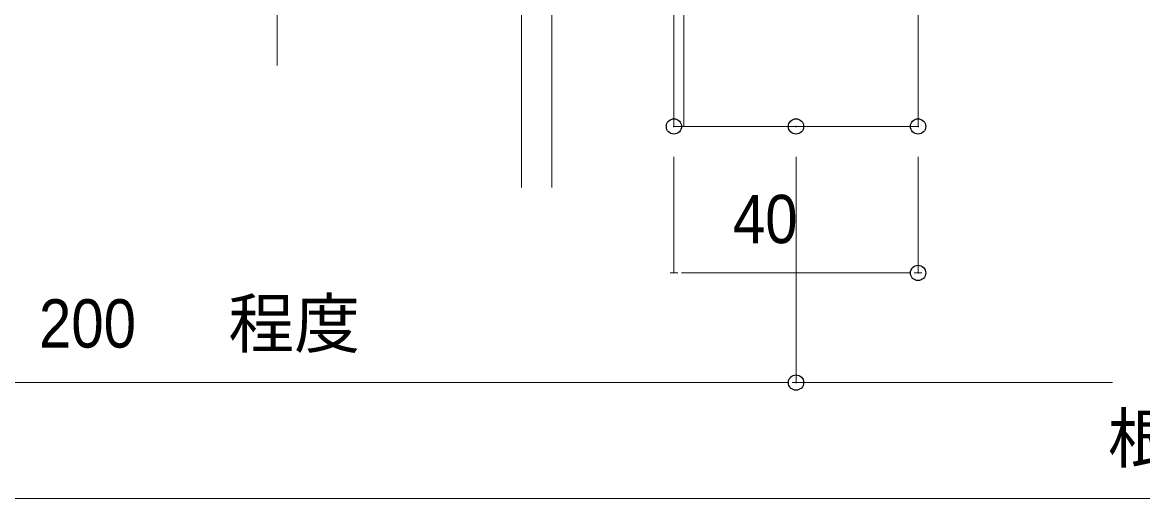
# Model space of a CAD drawing. Units: millimetres, scale not verified. Extents: x -4750 to 4750, y -3000 to 3000.
# Drawn here: x -2364 to -2180.4, y 760.7 to 838.7 of the extents above; entities that cross this region are included whole.
import ezdxf
from ezdxf.enums import TextEntityAlignment as Align

# ---------------------------------------------------------------- set-up
doc = ezdxf.new("R2010")
doc.units = ezdxf.units.MM
doc.header["$LTSCALE"] = 5
doc.header["$PDMODE"] = 32
doc.header["$PDSIZE"] = 2.5
doc.linetypes.add('CHAIN1', pattern=[8, 5, -1, 1, -1])
for name, color, linetype, lineweight in [('0-0_デッキ', 7, 'Continuous', 9), ('0-3_一般', 7, 'Continuous', 9), ('0-4_0', 7, 'Continuous', 9), ('0-7_寸法', 7, 'Continuous', 9)]:
    doc.layers.add(name, color=color, linetype=linetype, lineweight=lineweight)
doc.layers.add('0-9_Defpoints', color=7, linetype='Continuous')
doc.styles.add('Osaka', font='')
doc.styles.get('Osaka').set_extended_font_data('Osaka')

# ---------------------------------------------------------------- blocks, each defined once
blk = doc.blocks.new('_DOT')
at = {"layer": '0-4_0'}
for p, q in [((-10, 0), (-20, 0)), ((-5, 0), (5, 0))]:
    blk.add_line(p, q, dxfattribs=at)

msp = doc.modelspace()

# ---------------------------------------------------------------- linework, layer by layer
at = {"layer": '0-0_デッキ'}
for p, q in [((-2277.202, 811.655), (-2277.202, 1376.655)), ((-2282.202, 811.655), (-2282.202, 891.655))]:
    msp.add_line(p, q, dxfattribs=at)
at = {"layer": '0-0_デッキ', "color": 134}
for points in [[(-2257.202, 1371.655), (-2217.202, 1371.655), (-2217.202, 821.655), (-2257.202, 821.655)], [(-2257.202, 1371.655), (-2255.602, 1371.655), (-2255.602, 821.655), (-2257.202, 821.655)]]:
    msp.add_lwpolyline(points, close=True, dxfattribs=at)
at = {"layer": '0-3_一般', "linetype": 'CHAIN1'}
msp.add_line((-2322.202, 831.655), (-2322.202, 951.655), dxfattribs=at)
at = {"layer": '0-7_寸法'}
for p, q in [((-2257.202, 816.655), (-2257.202, 797.655)), ((-2237.202, 816.655), (-2237.202, 779.687)), ((-2217.202, 816.655), (-2217.202, 797.655)), ((-2254.698, 797.655), (-2219.706, 797.655)), ((-2419.698, 779.687), (-2239.706, 779.687)), ((-2237.202, 779.687), (-2185.316, 779.687)), ((-2237.202, 779.687), (-2185.316, 779.687)), ((-2237.202, 779.687), (-2185.316, 779.687)), ((-2419.698, 760.687), (-1893.252, 760.687))]:
    msp.add_line(p, q, dxfattribs=at)
at = {"layer": '0-9_Defpoints'}
for p in [(-2257.202, 821.655), (-2237.202, 821.655), (-2217.202, 821.655), (-2217.202, 797.655), (-2237.202, 779.687)]:
    msp.add_point(p, dxfattribs=at)

# ---------------------------------------------------------------- block references
at = {"layer": '0-7_寸法', "xscale": 0.1251862, "yscale": 0.1251862, "rotation": 180}
msp.add_blockref('_DOT', (-2257.202, 797.655), dxfattribs=at)
at = {"layer": '0-7_寸法', "xscale": 0.1251862, "yscale": 0.1251862}
for p in [(-2217.202, 797.655), (-2237.202, 779.687)]:
    msp.add_blockref('_DOT', p, dxfattribs=at)

# ---------------------------------------------------------------- texts
at = {"layer": '0-7_寸法', "style": 'Osaka', "width": 0.9}
for s, p in [('40', (-2247.544, 800.155)), ('200', (-2361.261, 783.054))]:
    msp.add_text(s, height=7.918, dxfattribs=at).set_placement(p, align=Align.BOTTOM_LEFT)
at = {"layer": '0-7_寸法', "style": 'Osaka'}
for s, p in [('程度', (-2330.235, 783.054)), ('根太長さ', (-2186.09, 764.237))]:
    msp.add_text(s, height=7.918, dxfattribs=at).set_placement(p, align=Align.BOTTOM_LEFT)

doc.saveas('drawing.dxf')
